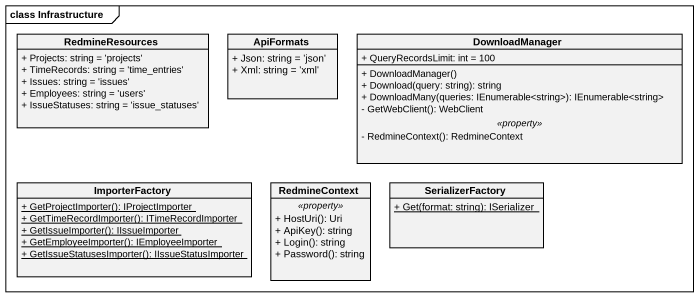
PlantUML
@startuml
mainframe class Infrastructure
hide circle
hide empty members
skinparam classAttributeIconSize 0
class RedmineResources {
  + Projects: string = 'projects'
  + TimeRecords: string = 'time_entries'
  + Issues: string = 'issues'
  + Employees: string = 'users'
  + IssueStatuses: string = 'issue_statuses'
}
class ApiFormats {
  + Json: string = 'json'
  + Xml: string = 'xml'
}
class DownloadManager {
  + QueryRecordsLimit: int = 100
  --
  + DownloadManager()
  + Download(query: string): string
  + DownloadMany(queries: IEnumerable<string>): IEnumerable<string>
  - GetWebClient(): WebClient
  .. <<property>> ..
  - RedmineContext(): RedmineContext
}
class ImporterFactory {
  {static} + GetProjectImporter(): IProjectImporter
  {static} + GetTimeRecordImporter(): ITimeRecordImporter
  {static} + GetIssueImporter(): IIssueImporter
  {static} + GetEmployeeImporter(): IEmployeeImporter
  {static} + GetIssueStatusesImporter(): IIssueStatusImporter
}
class RedmineContext {
  .. <<property>> ..
  + HostUri(): Uri
  + ApiKey(): string
  + Login(): string
  + Password(): string
}
class SerializerFactory {
  {static} + Get(format: string): ISerializer
}
@enduml
